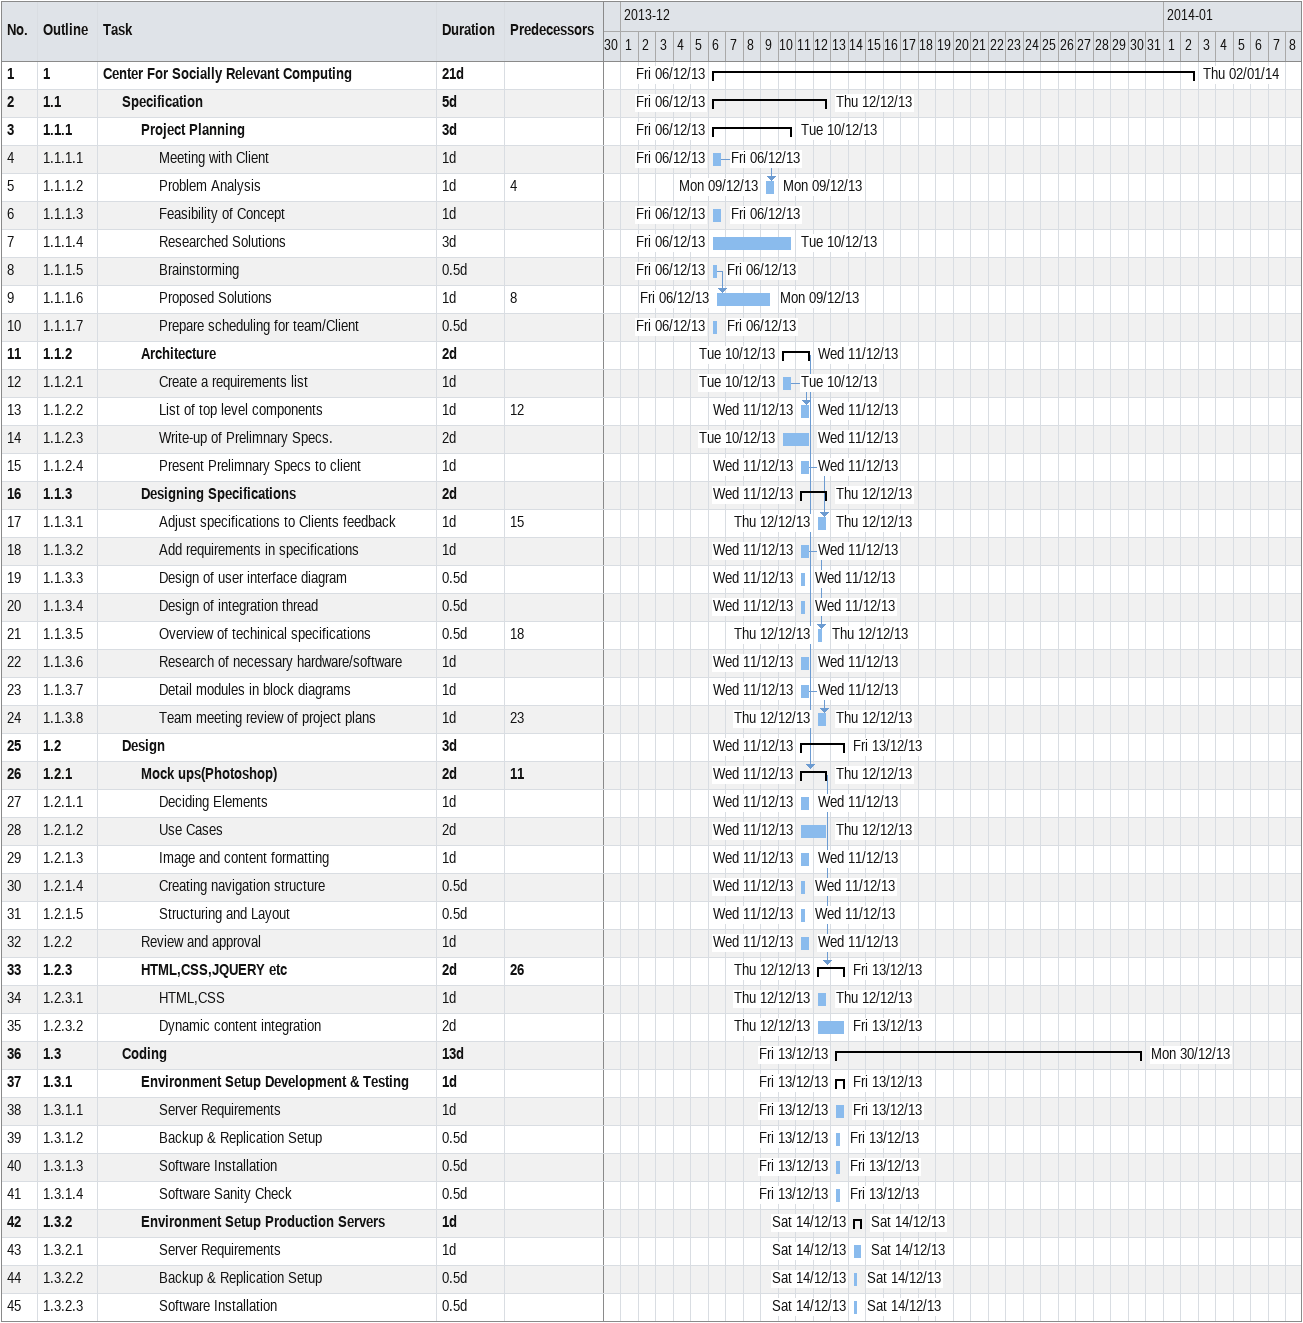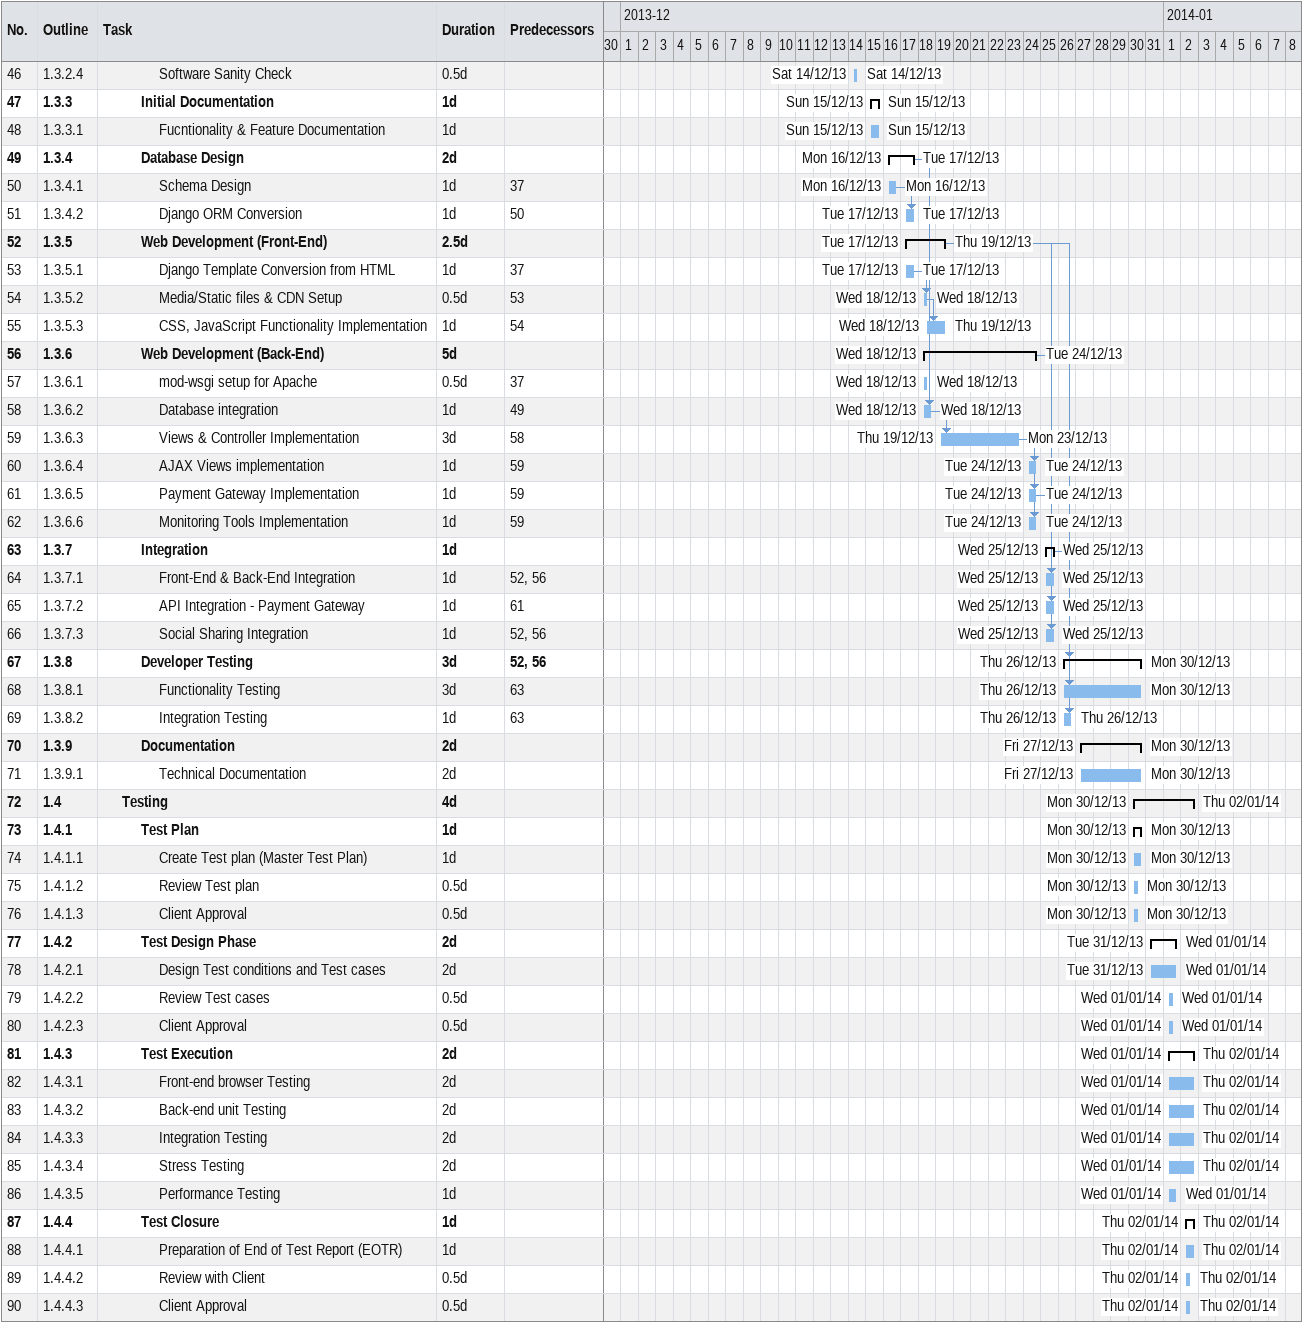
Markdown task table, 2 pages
| ID | WBS | Task | Duration | Start | Finish | Predecessors |
|---|---|---|---|---|---|---|
| 1 | 1 | **Center For Socially Relevant Computing** | 21d | 2013-12-06 | 2014-01-02 |  |
| 2 | 1.1 | **Specification** | 5d | 2013-12-06 | 2013-12-12 |  |
| 3 | 1.1.1 | **Project Planning** | 3d | 2013-12-06 | 2013-12-10 |  |
| 4 | 1.1.1.1 | Meeting with Client | 1d | 2013-12-06 | 2013-12-06 |  |
| 5 | 1.1.1.2 | Problem Analysis | 1d | 2013-12-09 | 2013-12-09 | 4 |
| 6 | 1.1.1.3 | Feasibility of Concept | 1d | 2013-12-06 | 2013-12-06 |  |
| 7 | 1.1.1.4 | Researched Solutions | 3d | 2013-12-06 | 2013-12-10 |  |
| 8 | 1.1.1.5 | Brainstorming | 0.5d | 2013-12-06 | 2013-12-06 |  |
| 9 | 1.1.1.6 | Proposed Solutions | 1d | 2013-12-06 | 2013-12-09 | 8 |
| 10 | 1.1.1.7 | Prepare scheduling for team/Client | 0.5d | 2013-12-06 | 2013-12-06 |  |
| 11 | 1.1.2 | **Architecture** | 2d | 2013-12-10 | 2013-12-11 |  |
| 12 | 1.1.2.1 | Create a requirements list | 1d | 2013-12-10 | 2013-12-10 |  |
| 13 | 1.1.2.2 | List of top level components | 1d | 2013-12-11 | 2013-12-11 | 12 |
| 14 | 1.1.2.3 | Write-up of Prelimnary Specs. | 2d | 2013-12-10 | 2013-12-11 |  |
| 15 | 1.1.2.4 | Present Prelimnary Specs to client | 1d | 2013-12-11 | 2013-12-11 |  |
| 16 | 1.1.3 | **Designing Specifications** | 2d | 2013-12-11 | 2013-12-12 |  |
| 17 | 1.1.3.1 | Adjust specifications to Clients feedback | 1d | 2013-12-12 | 2013-12-12 | 15 |
| 18 | 1.1.3.2 | Add requirements in specifications | 1d | 2013-12-11 | 2013-12-11 |  |
| 19 | 1.1.3.3 | Design of user interface diagram | 0.5d | 2013-12-11 | 2013-12-11 |  |
| 20 | 1.1.3.4 | Design of integration thread | 0.5d | 2013-12-11 | 2013-12-11 |  |
| 21 | 1.1.3.5 | Overview of techinical specifications | 0.5d | 2013-12-12 | 2013-12-12 | 18 |
| 22 | 1.1.3.6 | Research of necessary hardware/software | 1d | 2013-12-11 | 2013-12-11 |  |
| 23 | 1.1.3.7 | Detail modules in block diagrams | 1d | 2013-12-11 | 2013-12-11 |  |
| 24 | 1.1.3.8 | Team meeting review of project plans | 1d | 2013-12-12 | 2013-12-12 | 23 |
| 25 | 1.2 | **Design** | 3d | 2013-12-11 | 2013-12-13 |  |
| 26 | 1.2.1 | **Mock ups(Photoshop)** | 2d | 2013-12-11 | 2013-12-12 | 11 |
| 27 | 1.2.1.1 | Deciding Elements | 1d | 2013-12-11 | 2013-12-11 |  |
| 28 | 1.2.1.2 | Use Cases | 2d | 2013-12-11 | 2013-12-12 |  |
| 29 | 1.2.1.3 | Image and content formatting | 1d | 2013-12-11 | 2013-12-11 |  |
| 30 | 1.2.1.4 | Creating navigation structure | 0.5d | 2013-12-11 | 2013-12-11 |  |
| 31 | 1.2.1.5 | Structuring and Layout | 0.5d | 2013-12-11 | 2013-12-11 |  |
| 32 | 1.2.2 | Review and approval | 1d | 2013-12-11 | 2013-12-11 |  |
| 33 | 1.2.3 | **HTML,CSS,JQUERY etc** | 2d | 2013-12-12 | 2013-12-13 | 26 |
| 34 | 1.2.3.1 | HTML,CSS | 1d | 2013-12-12 | 2013-12-12 |  |
| 35 | 1.2.3.2 | Dynamic content integration | 2d | 2013-12-12 | 2013-12-13 |  |
| 36 | 1.3 | **Coding** | 13d | 2013-12-13 | 2013-12-30 |  |
| 37 | 1.3.1 | **Environment Setup Development & Testing** | 1d | 2013-12-13 | 2013-12-13 |  |
| 38 | 1.3.1.1 | Server Requirements | 1d | 2013-12-13 | 2013-12-13 |  |
| 39 | 1.3.1.2 | Backup & Replication Setup | 0.5d | 2013-12-13 | 2013-12-13 |  |
| 40 | 1.3.1.3 | Software Installation | 0.5d | 2013-12-13 | 2013-12-13 |  |
| 41 | 1.3.1.4 | Software Sanity Check | 0.5d | 2013-12-13 | 2013-12-13 |  |
| 42 | 1.3.2 | **Environment Setup Production Servers** | 1d | 2013-12-14 | 2013-12-14 |  |
| 43 | 1.3.2.1 | Server Requirements | 1d | 2013-12-14 | 2013-12-14 |  |
| 44 | 1.3.2.2 | Backup & Replication Setup | 0.5d | 2013-12-14 | 2013-12-14 |  |
| 45 | 1.3.2.3 | Software Installation | 0.5d | 2013-12-14 | 2013-12-14 |  |
| 46 | 1.3.2.4 | Software Sanity Check | 0.5d | 2013-12-14 | 2013-12-14 |  |
| 47 | 1.3.3 | **Initial Documentation** | 1d | 2013-12-15 | 2013-12-15 |  |
| 48 | 1.3.3.1 | Fucntionality & Feature Documentation | 1d | 2013-12-15 | 2013-12-15 |  |
| 49 | 1.3.4 | **Database Design** | 2d | 2013-12-16 | 2013-12-17 |  |
| 50 | 1.3.4.1 | Schema Design | 1d | 2013-12-16 | 2013-12-16 | 37 |
| 51 | 1.3.4.2 | Django ORM Conversion | 1d | 2013-12-17 | 2013-12-17 | 50 |
| 52 | 1.3.5 | **Web Development (Front-End)** | 2.5d | 2013-12-17 | 2013-12-19 |  |
| 53 | 1.3.5.1 | Django Template Conversion from HTML | 1d | 2013-12-17 | 2013-12-17 | 37 |
| 54 | 1.3.5.2 | Media/Static files & CDN Setup | 0.5d | 2013-12-18 | 2013-12-18 | 53 |
| 55 | 1.3.5.3 | CSS, JavaScript Functionality Implementation | 1d | 2013-12-18 | 2013-12-19 | 54 |
| 56 | 1.3.6 | **Web Development (Back-End)** | 5d | 2013-12-18 | 2013-12-24 |  |
| 57 | 1.3.6.1 | mod-wsgi setup for Apache | 0.5d | 2013-12-18 | 2013-12-18 | 37 |
| 58 | 1.3.6.2 | Database integration | 1d | 2013-12-18 | 2013-12-18 | 49 |
| 59 | 1.3.6.3 | Views & Controller Implementation | 3d | 2013-12-19 | 2013-12-23 | 58 |
| 60 | 1.3.6.4 | AJAX Views implementation | 1d | 2013-12-24 | 2013-12-24 | 59 |
| 61 | 1.3.6.5 | Payment Gateway Implementation | 1d | 2013-12-24 | 2013-12-24 | 59 |
| 62 | 1.3.6.6 | Monitoring Tools Implementation | 1d | 2013-12-24 | 2013-12-24 | 59 |
| 63 | 1.3.7 | **Integration** | 1d | 2013-12-25 | 2013-12-25 |  |
| 64 | 1.3.7.1 | Front-End & Back-End Integration | 1d | 2013-12-25 | 2013-12-25 | 52, 56 |
| 65 | 1.3.7.2 | API Integration - Payment Gateway | 1d | 2013-12-25 | 2013-12-25 | 61 |
| 66 | 1.3.7.3 | Social Sharing Integration | 1d | 2013-12-25 | 2013-12-25 | 52, 56 |
| 67 | 1.3.8 | **Developer Testing** | 3d | 2013-12-26 | 2013-12-30 | 52, 56 |
| 68 | 1.3.8.1 | Functionality Testing | 3d | 2013-12-26 | 2013-12-30 | 63 |
| 69 | 1.3.8.2 | Integration Testing | 1d | 2013-12-26 | 2013-12-26 | 63 |
| 70 | 1.3.9 | **Documentation** | 2d | 2013-12-27 | 2013-12-30 |  |
| 71 | 1.3.9.1 | Technical Documentation | 2d | 2013-12-27 | 2013-12-30 |  |
| 72 | 1.4 | **Testing** | 4d | 2013-12-30 | 2014-01-02 |  |
| 73 | 1.4.1 | **Test Plan** | 1d | 2013-12-30 | 2013-12-30 |  |
| 74 | 1.4.1.1 | Create Test plan (Master Test Plan) | 1d | 2013-12-30 | 2013-12-30 |  |
| 75 | 1.4.1.2 | Review Test plan | 0.5d | 2013-12-30 | 2013-12-30 |  |
| 76 | 1.4.1.3 | Client Approval | 0.5d | 2013-12-30 | 2013-12-30 |  |
| 77 | 1.4.2 | **Test Design Phase** | 2d | 2013-12-31 | 2014-01-01 |  |
| 78 | 1.4.2.1 | Design Test conditions and Test cases | 2d | 2013-12-31 | 2014-01-01 |  |
| 79 | 1.4.2.2 | Review Test cases | 0.5d | 2014-01-01 | 2014-01-01 |  |
| 80 | 1.4.2.3 | Client Approval | 0.5d | 2014-01-01 | 2014-01-01 |  |
| 81 | 1.4.3 | **Test Execution** | 2d | 2014-01-01 | 2014-01-02 |  |
| 82 | 1.4.3.1 | Front-end browser Testing | 2d | 2014-01-01 | 2014-01-02 |  |
| 83 | 1.4.3.2 | Back-end unit Testing | 2d | 2014-01-01 | 2014-01-02 |  |
| 84 | 1.4.3.3 | Integration Testing | 2d | 2014-01-01 | 2014-01-02 |  |
| 85 | 1.4.3.4 | Stress Testing | 2d | 2014-01-01 | 2014-01-02 |  |
| 86 | 1.4.3.5 | Performance Testing | 1d | 2014-01-01 | 2014-01-01 |  |
| 87 | 1.4.4 | **Test Closure** | 1d | 2014-01-02 | 2014-01-02 |  |
| 88 | 1.4.4.1 | Preparation of End of Test Report (EOTR) | 1d | 2014-01-02 | 2014-01-02 |  |
| 89 | 1.4.4.2 | Review with Client | 0.5d | 2014-01-02 | 2014-01-02 |  |
| 90 | 1.4.4.3 | Client Approval | 0.5d | 2014-01-02 | 2014-01-02 |  |
